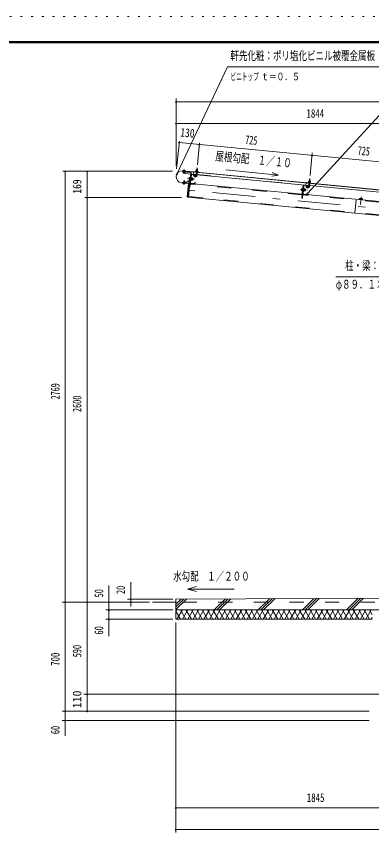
# Model space of a CAD drawing. Units: millimetres, scale not verified. Extents: x -32711 to 32716, y -14700 to 14700.
# Drawn here: x 11926 to 19898, y -3870 to 14700 of the extents above; entities that cross this region are included whole.
import ezdxf
from ezdxf.enums import TextEntityAlignment as Align

# ---------------------------------------------------------------- set-up
doc = ezdxf.new("R2010")
doc.units = ezdxf.units.MM
doc.header["$LTSCALE"] = 80
for name, pattern in [('USER2', [10, 4, -6]), ('USER3', [24, 12, -5, 2, -5]), ('USER4', [3, 0.5, -2.5])]:
    doc.linetypes.add(name, pattern=pattern)
for name, color, linetype, lineweight in [('0-6_2-02BOLD', 7, 'Continuous', 18), ('0-7_2-12HIDDEN', 3, 'USER2', 18), ('0-8_2-22CENTER', 3, 'USER3', 18), ('0-9_2-42THIN', 4, 'Continuous', 18), ('0-A_2-52DIM', 3, 'Continuous', 18), ('0-B_2-62HATCH', 2, 'Continuous', 18), ('0-C_F-F1PAPER', 5, 'Continuous', 18), ('0-D_F-E_J_ADD', 5, 'USER4', 18)]:
    doc.layers.add(name, color=color, linetype=linetype, lineweight=lineweight)
doc.styles.add('ＭＳ ゴシック', font='')
doc.styles.get('ＭＳ ゴシック').set_extended_font_data('MS Gothic')

msp = doc.modelspace()

# ---------------------------------------------------------------- linework, layer by layer
at = {"layer": '0-6_2-02BOLD'}
for p, q in [((21149.07, 10698.56), (15656.02, 11227.48)), ((15668.08, 11245.98), (15666.92, 11233.79)), ((15671.93, 11184.09), (15692.83, 11182.1)), ((15675.39, 11220.5), (15675.87, 11225.57)), ((15676.97, 11232.83), (15678.14, 11245.02)), ((15696.78, 11223.55), (15696.3, 11218.49)), ((15697.09, 11230.92), (15698.25, 11243.09)), ((15713.71, 11216.81), (15714.21, 11221.87)), ((15714.03, 11220.14), (21148.89, 10696.82)), ((15840.18, 11186.36), (15787.36, 10637.81)), ((15840.17, 11186.35), (15824.7, 11025.66)), ((15853.03, 11144.52), (15835.05, 10957.77)), ((15960.01, 11145.47), (15848.52, 11156.2)), ((15941.36, 11141.63), (15859.14, 11149.55)), ((15964.88, 11195.98), (15957.47, 11119.12)), ((15982.16, 11156.39), (15961.26, 11158.41)), ((15967.78, 11235.15), (15966.06, 11217.31)), ((15971.77, 11267.53), (15992.67, 11265.51)), ((15978.38, 11117.1), (15985.78, 11193.97)), ((18485.82, 10902.25), (15980.92, 11143.45)), ((15988.68, 11215.13), (15990.4, 11232.98)), ((15630.49, 10962.35), (15787.96, 10947.2)), ((15788.13, 10948.93), (15630.65, 10964.1)), ((15821.41, 11020.71), (15723.3, 10968.13)), ((15728.58, 10958.25), (15823.09, 11008.91)), ((15820.33, 11038.64), (15803.6, 11040.25)), ((15806.12, 11066.4), (15822.85, 11064.79)), ((15834.03, 11122.43), (15845.17, 11121.36)), ((15848.79, 11042.07), (15856.44, 11048.36)), ((15857.1, 11055.33), (15849.46, 11049.04)), ((15875.4, 11033.34), (15855.18, 11035.29)), ((15857.7, 11061.43), (15877.91, 11059.49)), ((15884.71, 11031.58), (15887.38, 11059.44)), ((15951.97, 11134.98), (15949.69, 11111.29)), ((18491.88, 10974.1), (18493.59, 10991.95)), ((18497.58, 11024.31), (18518.49, 11022.31)), ((18516.22, 10989.77), (18514.5, 10971.92)), ((15678.08, 10952.13), (15676.92, 10939.96)), ((15697.03, 10938.04), (15698.19, 10950.22)), ((15828.4, 10947.16), (18343.07, 10705.03)), ((15840.08, 10951.66), (15922.3, 10943.75)), ((18346.15, 10795.43), (18329.42, 10797.04)), ((18331.94, 10823.19), (18348.67, 10821.58)), ((18359.85, 10879.21), (18370.99, 10878.15)), ((18360.86, 10714.56), (18378.84, 10901.3)), ((18372.43, 10776.21), (18366.85, 10776.74)), ((18379.63, 10777.98), (18372.66, 10778.65)), ((18374.61, 10798.85), (18382.25, 10805.15)), ((18382.92, 10812.12), (18375.28, 10805.82)), ((18401.21, 10790.13), (18380.99, 10792.07)), ((18383.51, 10818.22), (18403.73, 10816.28)), ((18384.77, 10831.3), (18405, 10829.35)), ((18384.96, 10906.34), (18467.17, 10898.41)), ((18483.29, 10875.9), (18490.69, 10952.77)), ((18507.97, 10913.18), (18487.07, 10915.19)), ((18511.59, 10950.75), (18504.2, 10873.89)), ((21011.64, 10659.04), (18506.73, 10900.24)), ((18354.21, 10703.95), (20868.89, 10461.82)), ((18448.12, 10700.54), (18365.9, 10708.45)), ((19646.25, 10608.01), (19644.21, 10586.77)), ((19678.4, 10583.48), (19680.45, 10604.72)), ((15505.87, 1532.9), (14980.88, 1532.9)), ((21807.44, 1357.9), (15505.87, 1357.9))]:
    msp.add_line(p, q, dxfattribs=at)
for points in [[(15656.18, 11229.22), (15818.88, 11213.55), (15818.72, 11211.81)], [(15834.95, 11205.14), (15657.97, 11222.18), (15656.89, 11211.03), (15833.88, 11193.99)], [(15668.08, 11245.98), (15671.29, 11247.44), (15705.44, 11244.18), (15708.31, 11242.14), (15707.16, 11229.96)], [(15695.24, 11207.34), (15692.83, 11182.1), (15689.02, 11178.95), (15675.08, 11180.28), (15671.93, 11184.09), (15674.33, 11209.35)], [(15837.22, 11155.7), (15709.01, 11168.04), (15712.64, 11205.66)], [(15851.32, 11185.29), (15820.01, 10860.06), (15808.87, 10861.14)], [(15954.74, 11218.41), (15956.46, 11236.25), (15959.66, 11237.71), (15998.85, 11233.93), (16001.72, 11231.89), (16000, 11214.05)], [(15989.71, 11234.81), (15992.67, 11265.51), (15991.09, 11267.43), (15973.68, 11269.1), (15971.77, 11267.53), (15968.81, 11236.83)], [(15719.32, 10967.33), (15655.12, 10973.51), (15654.05, 10962.35), (15718.24, 10956.18)], [(15700.41, 10969.15), (15703.23, 10998.96), (15682.34, 11000.95), (15679.49, 10971.16)], [(15682.34, 11000.95), (15686.15, 11004.1), (15700.08, 11002.77), (15703.23, 10998.96)], [(15793.69, 10951.92), (15795.2, 10967.6), (15793.46, 10967.76), (15791.95, 10952.08)], [(15824.11, 11077.87), (15807.37, 11079.48), (15804.55, 11075.51), (15800.32, 11031.62), (15802.34, 11027.18), (15819.07, 11025.57)], [(15824.31, 11021.57), (15818.74, 11022.11), (15824.44, 11081.33), (15830.02, 11080.8)], [(15841.03, 11019.96), (15846.61, 11019.42), (15852.32, 11078.64), (15846.74, 11079.18)], [(15852.08, 11076.21), (15859.05, 11075.53), (15853.82, 11021.19), (15846.84, 11021.86)], [(15853.92, 11022.21), (15874.13, 11020.26), (15876.96, 11024.23), (15881.19, 11068.13), (15879.17, 11072.56), (15858.95, 11074.51)], [(15880.42, 11060.12), (15887.38, 11059.44), (15892.11, 11053.72), (15890.43, 11036.29), (15884.71, 11031.58), (15877.74, 11032.25)], [(15943, 11112.52), (15920.77, 11128.37), (15908.58, 11111.27), (15930.8, 11095.42)], [(15928.42, 10948.78), (15930.7, 10972.47), (15936.28, 10971.94), (15933.99, 10948.25)], [(15949.69, 11111.29), (15944.11, 11111.83), (15946.4, 11135.52)], [(18525.82, 10970.84), (18527.54, 10988.68), (18524.67, 10990.72), (18485.48, 10994.5), (18482.28, 10993.04), (18480.56, 10975.19)], [(18494.62, 10993.61), (18497.58, 11024.31), (18499.49, 11025.89), (18516.91, 11024.22), (18518.49, 11022.31), (18515.53, 10991.6)], [(15708.25, 10949.26), (15707.09, 10937.08), (15703.87, 10935.61), (15669.73, 10938.87), (15666.86, 10940.92), (15668.01, 10953.1)], [(15799.83, 10949.91), (15788.38, 10940.47), (15760.5, 10650.95), (15769.94, 10639.49), (21094.01, 10126.85)], [(15769.94, 10639.49), (15799.83, 10949.91), (15817.25, 10948.23)], [(18349.93, 10834.65), (18333.19, 10836.27), (18330.36, 10832.3), (18326.14, 10788.4), (18328.15, 10783.97), (18344.89, 10782.35)], [(18373.27, 10901.83), (18345.83, 10616.86), (18334.68, 10617.93), (18359.84, 10879.22)], [(18350.13, 10778.35), (18344.56, 10778.89), (18350.26, 10838.12), (18355.84, 10837.58)], [(18372.43, 10776.21), (18378.14, 10835.43), (18372.56, 10835.97)], [(18377.89, 10832.99), (18384.87, 10832.32), (18379.63, 10777.98)], [(18405, 10829.35), (18407, 10824.91), (18402.78, 10781.02), (18399.95, 10777.05), (18379.73, 10779)], [(18406.23, 10816.9), (18413.2, 10816.23), (18410.52, 10788.37), (18403.55, 10789.04)], [(18413.2, 10816.23), (18417.93, 10810.51), (18416.24, 10793.08), (18410.52, 10788.37)], [(18468.81, 10869.31), (18446.6, 10885.15), (18434.4, 10868.06), (18456.62, 10852.21)], [(18472.21, 10892.31), (18469.93, 10868.62), (18475.51, 10868.08), (18477.79, 10891.77)], [(18459.81, 10705.03), (18462.09, 10728.72), (18456.51, 10729.26), (18454.23, 10705.57)], [(19697.22, 10574.63), (19697.89, 10581.6), (19624.73, 10588.65), (19624.06, 10581.68)], [(19627.11, 10588.42), (19629.16, 10609.66), (19634.91, 10612.28), (19692.4, 10606.74), (19697.55, 10603.07), (19695.5, 10581.84)], [(19915.89, 1147.9), (15505.87, 1147.9), (15505.87, 1602.9), (21807.46, 1634.25)]]:
    msp.add_lwpolyline(points, dxfattribs=at)
for points in [[(15708.82, 11229.8), (15708.28, 11224.23), (15664.72, 11228.38), (15665.26, 11233.95)], [(15948.96, 11213.34), (15949.5, 11218.91), (16005.24, 11213.53), (16004.71, 11207.96)], [(15710.44, 10954.68), (15709.92, 10949.1), (15666.35, 10953.26), (15666.89, 10958.83)], [(18475.32, 10975.7), (18474.78, 10970.12), (18530.53, 10964.75), (18531.06, 10970.32)]]:
    msp.add_lwpolyline(points, close=True, dxfattribs=at)
for centre, radius, start, end in [((15643.34, 11095.78), 134.05, 84.49997, 264.49997), ((15643.34, 11095.78), 132.3, 84.49997, 264.49997), ((15672.51, 11239.18), 8.11, 46.00594, 84.55217), ((15685.54, 11216.16), 29.79, 64.72084, 104.38129), ((15702.67, 11236.3), 8.11, 84.55217, 123.0836), ((15833.21, 11187.02), 7, 354.49998, 84.49997), ((15833.21, 11187.02), 18.2, 354.49998, 84.49997), ((15858.6, 11143.98), 11.2, 84.4973, 174.4973), ((15858.6, 11143.98), 5.6, 84.4973, 174.4973), ((15940.82, 11136.05), 11.2, 354.50143, 84.50122), ((15951.78, 11206.03), 7, 84.4998, 264.4998), ((15961.32, 11227.44), 10.06, 50.11574, 110.11574), ((15975.65, 11198.38), 37.62, 66.91203, 102.08795), ((15995.27, 11224.17), 10.06, 58.88425, 118.88425), ((16000.55, 11201.33), 7, 264.50061, 84.50061), ((15719.99, 10974.3), 18.2, 264.49997, 298.1879), ((15719.99, 10974.3), 7, 264.49997, 298.18448), ((15810.56, 11032.98), 10.07, 133.77223, 174.49905), ((15838.87, 11050.06), 36.61, 153.47365, 195.52446), ((15814.34, 11072.21), 10.07, 174.49905, 215.22588), ((15818.43, 11026.27), 6.3, 298.20261, 313.75566), ((15840.62, 10957.23), 11.2, 174.4973, 264.48845), ((15840.62, 10957.23), 5.6, 174.4973, 264.48845), ((15867.17, 11027.53), 10.07, 354.49905, 35.22588), ((15842.64, 11049.69), 36.61, 333.47365, 15.52446), ((15870.95, 11066.76), 10.07, 313.77223, 354.49905), ((15948.33, 11119.99), 30.18, 234.5, 354.5), ((15940.82, 11136.05), 5.6, 354.5092, 84.50122), ((15948.33, 11119.99), 9.19, 234.5, 354.5), ((18477.6, 10962.82), 7, 84.4998, 264.4998), ((18487.14, 10984.23), 10.06, 50.11574, 110.11574), ((18501.47, 10955.17), 37.62, 66.91203, 102.08795), ((18521.08, 10980.96), 10.06, 58.88425, 118.88425), ((18526.37, 10958.12), 7, 264.50061, 84.50061), ((15672.5, 10946.75), 8.11, 264.55217, 303.0836), ((15689.63, 10966.89), 29.79, 244.72084, 284.38129), ((15702.66, 10943.87), 8.11, 226.00594, 264.55217), ((15788.47, 10952.42), 5.25, 264.49997, 354.49997), ((15788.47, 10952.42), 3.5, 264.49997, 354.49997), ((15922.84, 10949.32), 11.2, 264.49953, 354.50208), ((15922.84, 10949.32), 5.6, 264.49953, 354.5092), ((18336.38, 10789.77), 10.07, 133.77223, 174.49905), ((18364.68, 10806.84), 36.61, 153.47365, 195.52446), ((18340.16, 10829), 10.07, 174.49905, 215.22588), ((18384.42, 10900.77), 11.2, 84.4973, 174.4973), ((18384.42, 10900.77), 5.6, 84.4973, 174.4973), ((18368.45, 10806.48), 36.61, 333.47365, 15.52446), ((18392.99, 10784.32), 10.07, 354.49905, 35.22588), ((18396.76, 10823.55), 10.07, 313.77223, 354.49905), ((18474.14, 10876.78), 30.18, 234.5, 354.5), ((18466.64, 10892.84), 5.6, 354.5092, 84.50122), ((18466.64, 10892.84), 11.2, 354.50143, 84.50122), ((18474.14, 10876.78), 9.19, 234.5, 354.5), ((18366.43, 10714.02), 11.2, 174.4973, 264.48845), ((18366.43, 10714.02), 5.6, 174.4973, 264.48845), ((18448.66, 10706.11), 11.2, 264.49953, 354.50208), ((18448.66, 10706.11), 5.6, 264.49953, 354.5092), ((19636.74, 10598.8), 13.24, 44.06885, 84.5), ((19659.03, 10561.5), 48.23, 63.6357, 105.3643), ((19688.03, 10593.86), 13.24, 84.5, 124.92831)]:
    msp.add_arc(centre, radius, start, end, dxfattribs=at)
at = {"layer": '0-7_2-12HIDDEN'}
for p, q in [((15837.39, 11157.44), (15709.18, 11169.78)), ((15848.69, 11157.93), (15960.18, 11147.2)), ((15981.08, 11145.19), (18485.99, 10903.99)), ((18341.66, 10690.39), (15826.98, 10932.53)), ((18506.9, 10901.98), (21011.81, 10660.79)), ((15788.77, 10652.44), (21095.42, 10141.48)), ((20867.47, 10447.18), (18352.81, 10689.32)), ((19554.75, 10573.58), (19527.67, 10292.43)), ((29575.88, 1532.9), (15505.89, 1532.9))]:
    msp.add_line(p, q, dxfattribs=at)
at = {"layer": '0-8_2-22CENTER'}
for p, q in [((15681.64, 11175.79), (15689.79, 11260.43)), ((15898.57, 11128.17), (15907.49, 11220.84)), ((15985.29, 11298.43), (15967.92, 11118.11)), ((15685.38, 10922.63), (15693.53, 11007.27)), ((15767.59, 11056.92), (15926.1, 11041.64)), ((15936.9, 11103.97), (15903.42, 11127.84)), ((18424.39, 10884.96), (18433.3, 10977.63)), ((18493.74, 10874.89), (18511.1, 11055.22)), ((21108.96, 10282.06), (15697.78, 10803.08)), ((18451.93, 10798.43), (18293.41, 10813.71)), ((18429.24, 10884.63), (18462.71, 10860.76)), ((19650.57, 10473.64), (19667.01, 10644.36))]:
    msp.add_line(p, q, dxfattribs=at)
for centre in [(15948.33, 11119.99), (18474.14, 10876.78)]:
    msp.add_arc(centre, 19.69, 234.5, 354.5, dxfattribs=at)
at = {"layer": '0-9_2-42THIN'}
for p, q in [((15677.12, 11209.08), (15674.45, 11181.04)), ((15678.67, 11225.3), (15678.19, 11220.23)), ((15689.77, 11179.58), (15692.45, 11207.61)), ((15693.52, 11218.76), (15694, 11223.82)), ((15963, 11158.23), (15960.63, 11151.9)), ((15966.62, 11195.81), (15963, 11158.23)), ((15973.68, 11269.1), (15970.55, 11236.66)), ((15987.97, 11234.98), (15991.09, 11267.43)), ((15682.28, 10970.9), (15685.38, 11003.48)), ((15700.72, 11002.01), (15697.61, 10969.42)), ((15878.07, 11035.74), (15888.53, 11034.73)), ((15890.54, 11055.63), (15880.08, 11056.64)), ((18499.49, 11025.89), (18496.37, 10993.45)), ((18513.79, 10991.77), (18516.91, 11024.21)), ((18403.89, 10792.52), (18414.34, 10791.51)), ((18416.35, 10812.41), (18405.9, 10813.42))]:
    msp.add_line(p, q, dxfattribs=at)
for points in [[(15981.54, 11149.89), (15980.42, 11156.56), (15984.03, 11194.14)], [(18486.45, 10908.69), (18488.82, 10915.02), (18492.43, 10952.6)], [(18509.85, 10950.92), (18506.23, 10913.35), (18507.35, 10906.68)]]:
    msp.add_lwpolyline(points, dxfattribs=at)
at = {"layer": '0-A_2-52DIM'}
for p, q in [((21070.88, 13565.9), (18457.95, 10718.92)), ((15509.39, 11345.24), (15509.39, 12855.45)), ((15523.39, 12785.45), (15495.39, 12785.45)), ((15509.39, 12785.45), (29572.37, 12785.45)), ((15523.39, 12295.45), (15495.39, 12295.45)), ((29572.37, 12295.45), (15509.39, 12295.45)), ((15582.7, 11901.27), (15522.19, 11272.78)), ((15593.5, 11867.92), (15565.5, 11867.92)), ((21087.52, 11337.56), (15579.5, 11867.92)), ((16039.09, 11857.32), (15992, 11368.11)), ((16049.89, 11823.97), (16021.89, 11823.97)), ((18517.81, 11124.9), (18566.74, 11633.02)), ((18575.71, 11580.76), (18547.71, 11580.76)), ((15432.51, 11224.4), (12968.38, 11224.4)), ((13034.89, 11224.4), (13006.89, 11224.4)), ((13020.89, 11224.4), (13020.89, -1470.1)), ((13524.89, 11224.4), (13496.89, 11224.4)), ((13510.88, -917.1), (13510.88, 11224.4)), ((15540.12, 11158.64), (15512.12, 11158.64)), ((17813.43, 11135.89), (17665.91, 11191.05)), ((13458.38, 10632.9), (15628.23, 10632.9)), ((13524.89, 10632.9), (13496.89, 10632.9)), ((18471.95, 10718.92), (18443.95, 10718.92)), ((14000.88, 1910.9), (14000.88, 769.9)), ((14490.87, 1438.97), (14490.87, 1980.9)), ((15762.91, 1827.81), (15965.75, 1773.46)), ((12950.89, 1532.9), (14910.89, 1532.9)), ((13034.89, 1532.9), (13006.89, 1532.9)), ((13524.89, 1532.9), (13496.89, 1532.9)), ((14014.88, 1532.9), (13986.88, 1532.9)), ((15435.87, 1602.9), (14420.88, 1602.9)), ((14504.87, 1602.9), (14476.87, 1602.9)), ((14504.87, 1532.9), (14476.87, 1532.9)), ((15435.87, 1357.9), (13930.87, 1357.9)), ((14014.88, 1357.9), (13986.88, 1357.9)), ((13930.87, 1147.9), (15435.87, 1147.9)), ((14014.88, 1147.9), (13986.88, 1147.9)), ((15505.87, 1077.9), (15505.87, -3647.09)), ((21737.45, -532.1), (13440.89, -532.1)), ((13524.89, -532.1), (13496.89, -532.1)), ((19845.88, -917.1), (12950.88, -917.1)), ((13034.9, -917.1), (13006.9, -917.1)), ((13524.89, -917.1), (13496.89, -917.1)), ((12950.88, -1127.1), (19845.88, -1127.1)), ((13034.9, -1127.1), (13006.9, -1127.1)), ((15519.87, -3087.09), (15491.87, -3087.09)), ((29575.87, -3087.09), (15505.87, -3087.09)), ((15519.87, -3577.09), (15491.87, -3577.09)), ((15505.87, -3577.09), (29575.87, -3577.09))]:
    msp.add_line(p, q, dxfattribs=at)
for points in [[(15526.12, 11158.64), (16660.88, 13565.9), (20300.88, 13565.9)], [(17658.09, 11109.89), (17813.43, 11135.89), (16624.02, 11250.42)], [(19095.98, 8845.48), (21055.98, 8845.48), (21842.94, 8167.82)], [(15965.75, 1882.16), (15762.91, 1827.81), (16812.91, 1827.81)]]:
    msp.add_lwpolyline(points, dxfattribs=at)
for centre in [(15509.39, 12785.45), (15509.39, 12295.45), (15579.5, 11867.92), (16035.89, 11823.97), (18561.71, 11580.76), (13020.89, 11224.4), (13510.89, 11224.4), (15526.12, 11158.64), (13510.89, 10632.9), (18457.95, 10718.92), (13020.89, 1532.9), (13510.89, 1532.9), (14000.88, 1532.9), (14490.87, 1602.9), (14490.87, 1532.9), (14000.88, 1357.9), (14000.88, 1147.9), (13510.89, -532.1), (13020.9, -917.1), (13510.89, -917.1), (13020.9, -1127.1), (15505.87, -3087.09), (15505.87, -3577.09)]:
    msp.add_arc(centre, 14, 180, 0, dxfattribs=at)
at = {"layer": '0-B_2-62HATCH'}
for p, q in [((15505.87, 1368.15), (15741.8, 1604.08)), ((15682.11, 1603.78), (15505.87, 1427.54)), ((15505.87, 1486.94), (15622.42, 1603.48)), ((16366.79, 1357.9), (16617.32, 1608.43)), ((16677.01, 1608.73), (16426.19, 1357.9)), ((16485.58, 1357.9), (16736.71, 1609.03)), ((17612.22, 1613.38), (17356.74, 1357.9)), ((17671.91, 1613.68), (17416.13, 1357.9)), ((17475.53, 1357.9), (17731.6, 1613.98)), ((18346.69, 1357.9), (18607.12, 1618.33)), ((18666.81, 1618.63), (18406.09, 1357.9)), ((18465.48, 1357.9), (18726.51, 1618.93)), ((19602.02, 1623.28), (19336.63, 1357.9)), ((19396.03, 1357.9), (19661.71, 1623.58)), ((19455.43, 1357.9), (19721.41, 1623.88)), ((15505.87, 1317.94), (15528.95, 1357.9)), ((15609.78, 1147.9), (15505.87, 1327.86)), ((15650.19, 1357.9), (15528.95, 1147.9)), ((15609.78, 1357.9), (15731.02, 1147.9)), ((15771.44, 1357.9), (15650.19, 1147.9)), ((15852.26, 1147.9), (15731.02, 1357.9)), ((15771.44, 1147.9), (15892.67, 1357.9)), ((15852.26, 1357.9), (15973.51, 1147.9)), ((16013.92, 1357.9), (15892.67, 1147.9)), ((16094.75, 1147.9), (15973.51, 1357.9)), ((16013.92, 1147.9), (16135.17, 1357.9)), ((16094.75, 1357.9), (16216, 1147.9)), ((16256.41, 1357.9), (16135.17, 1147.9)), ((16337.24, 1147.9), (16216, 1357.9)), ((16256.41, 1147.9), (16377.66, 1357.9)), ((16458.49, 1147.9), (16337.25, 1357.9)), ((16498.89, 1357.9), (16377.66, 1147.9)), ((16458.49, 1357.9), (16579.72, 1147.9)), ((16620.14, 1357.9), (16498.89, 1147.9)), ((16700.97, 1147.9), (16579.72, 1357.9)), ((16620.14, 1147.9), (16741.38, 1357.9)), ((16700.97, 1357.9), (16822.21, 1147.9)), ((16862.63, 1357.9), (16741.39, 1147.9)), ((16943.46, 1147.9), (16822.21, 1357.9)), ((16862.63, 1147.9), (16983.87, 1357.9)), ((16943.46, 1357.9), (17064.71, 1147.9)), ((17105.12, 1357.9), (16983.87, 1147.9)), ((17185.94, 1147.9), (17064.71, 1357.9)), ((17105.12, 1147.9), (17226.36, 1357.9)), ((17185.94, 1357.9), (17307.19, 1147.9)), ((17347.6, 1357.9), (17226.36, 1147.9)), ((17428.44, 1147.9), (17307.19, 1357.9)), ((17347.6, 1147.9), (17468.85, 1357.9)), ((17428.44, 1357.9), (17549.69, 1147.9)), ((17590.09, 1357.9), (17468.85, 1147.9)), ((17670.93, 1147.9), (17549.69, 1357.9)), ((17590.09, 1147.9), (17711.35, 1357.9)), ((17670.93, 1357.9), (17792.17, 1147.9)), ((17832.58, 1357.9), (17711.34, 1147.9)), ((17913.4, 1147.9), (17792.17, 1357.9)), ((17832.58, 1147.9), (17953.83, 1357.9)), ((17913.4, 1357.9), (18034.66, 1147.9)), ((18075.06, 1357.9), (17953.83, 1147.9)), ((18155.9, 1147.9), (18034.66, 1357.9)), ((18075.06, 1147.9), (18196.31, 1357.9)), ((18155.9, 1357.9), (18277.15, 1147.9)), ((18317.56, 1357.9), (18196.31, 1147.9)), ((18398.39, 1147.9), (18277.15, 1357.9)), ((18317.56, 1147.9), (18438.8, 1357.9)), ((18398.39, 1357.9), (18519.62, 1147.9)), ((18560.04, 1357.9), (18438.8, 1147.9)), ((18640.87, 1147.9), (18519.62, 1357.9)), ((18560.04, 1147.9), (18681.29, 1357.9)), ((18640.87, 1357.9), (18762.12, 1147.9)), ((18802.53, 1357.9), (18681.29, 1147.9)), ((18883.36, 1147.9), (18762.12, 1357.9)), ((18802.53, 1147.9), (18923.77, 1357.9)), ((18883.36, 1357.9), (19004.6, 1147.9)), ((19045.02, 1357.9), (18923.77, 1147.9)), ((19125.85, 1147.9), (19004.6, 1357.9)), ((19045.02, 1147.9), (19166.25, 1357.9)), ((19125.85, 1357.9), (19247.08, 1147.9)), ((19287.5, 1357.9), (19166.25, 1147.9)), ((19368.33, 1147.9), (19247.09, 1357.9)), ((19287.5, 1147.9), (19408.75, 1357.9)), ((19489.58, 1147.9), (19368.33, 1357.9)), ((19529.99, 1357.9), (19408.75, 1147.9)), ((19489.58, 1357.9), (19610.82, 1147.9)), ((19651.24, 1357.9), (19529.99, 1147.9)), ((19732.07, 1147.9), (19610.82, 1357.9)), ((19651.24, 1147.9), (19772.48, 1357.9)), ((19732.07, 1357.9), (19853.3, 1147.9)), ((19893.72, 1357.9), (19772.48, 1147.9)), ((19915.89, 1249.53), (19853.3, 1357.9)), ((19893.72, 1147.9), (19915.89, 1186.28))]:
    msp.add_line(p, q, dxfattribs=at)
at = {"layer": '0-C_F-F1PAPER'}
for points in [[(32016, -14000), (-8164, -14000), (-8164, 14140), (32016, 14140)], [(32012.5, -13996.5), (32012.5, 14136.5), (-8160.5, 14136.5), (-8160.5, -13996.5)], [(32009, -13993), (32009, 14133), (-8157, 14133), (-8157, -13993)], [(32005.5, -13989.5), (-8153.5, -13989.5), (-8153.5, 14129.5), (32005.5, 14129.5)], [(32002, -13986), (32002, 14126), (-8150, 14126), (-8150, -13986)], [(31998.5, -13982.5), (-8146.5, -13982.5), (-8146.5, 14122.5), (31998.5, 14122.5)], [(31995, -13979), (31995, 14119), (-8143, 14119), (-8143, -13979)], [(31991.5, -13975.5), (-8139.5, -13975.5), (-8139.5, 14115.5), (31991.5, 14115.5)], [(31988, -13972), (-8136, -13972), (-8136, 14112), (31988, 14112)], [(31984.5, -13968.5), (-8132.5, -13968.5), (-8132.5, 14108.5), (31984.5, 14108.5)], [(31981, -13965), (31981, 14105), (-8129, 14105), (-8129, -13965)]]:
    msp.add_lwpolyline(points, close=True, dxfattribs=at)
at = {"layer": '0-D_F-E_J_ADD'}
msp.add_lwpolyline([(32716, -14700), (-8864, -14700), (-8864, 14700), (32716, 14700)], close=True, dxfattribs=at)

# ---------------------------------------------------------------- texts
at = {"layer": '0-A_2-52DIM', "color": 7, "style": 'ＭＳ ゴシック'}
for s, height, width, p in [('軒先化粧：ポリ塩化ビニル被覆金属板', 195, 0.7, (16730.88, 13662.5)), ('ビニトップ ', 165.8, 0.55, (16730.88, 13215.9)), ('ｔ＝０．５', 165.8, 0.75, (17418.57, 13215.9)), ('1844', 195, 0.75, (18438.11, 12365.45)), ('柱・梁：丸パイプ', 195, 0.7, (19305.99, 8942.08)), ('φ８９．１×４．２', 195, 0.7, (19095.98, 8522.08)), ('水勾配\u3000１／２００', 195, 0.7, (15443.06, 1959.41)), ('1845', 195, 0.75, (18444.34, -3017.09))]:
    msp.add_text(s, height=height, dxfattribs=dict(at, width=width)).set_placement(p, align=Align.BOTTOM_LEFT)
for s, rotation, width, p in [('130', 354.5, 0.8, (15593.18, 11946.07)), ('725', 354.5, 0.65, (17049.89, 11779.08)), ('725', 354.501, 0.65, (19575.7, 11535.86)), ('屋根勾配\u3000１／１０', 354.5, 0.7, (16379.84, 11411.59)), ('169', 90, 0.8, (13440.88, 10718.25)), ('2769', 90, 0.65, (12950.89, 6092.83)), ('2600', 90, 0.7, (13440.89, 5806.79)), ('20', 90, 0.7, (14420.88, 1716.77)), ('50', 90, 0.7, (13930.87, 1640.19)), ('60', 90, 0.7, (13930.87, 806.59)), ('590', 90, 0.7, (13440.89, 294.04)), ('700', 90, 0.75, (12950.88, 100.61)), ('60', 90, 0.7, (12950.88, -1433.41))]:
    msp.add_text(s, height=195, rotation=rotation, dxfattribs=dict(at, width=width)).set_placement(p, align=Align.BOTTOM_LEFT)
msp.add_text('110', height=195, rotation=90, dxfattribs=at).set_placement((13440.89, -851.97), align=Align.BOTTOM_LEFT)

doc.saveas('drawing.dxf')
